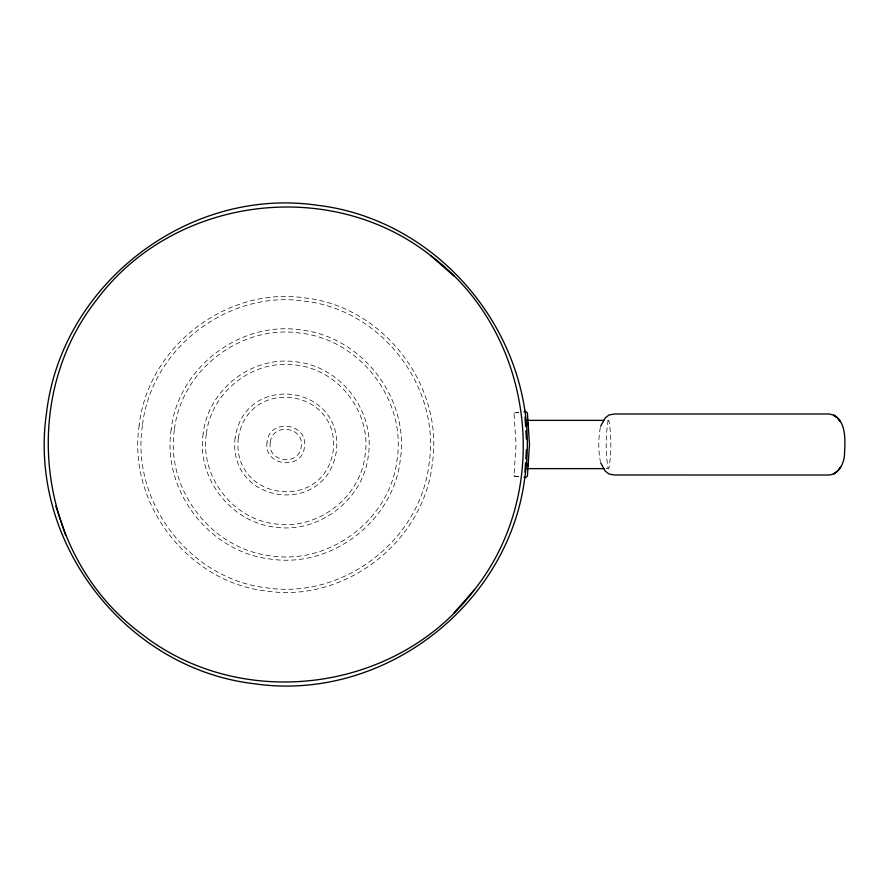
<?xml version="1.0" encoding="UTF-8"?>
<svg xmlns="http://www.w3.org/2000/svg" width="889" height="889" viewBox="0 0 889 889"><rect width="100%" height="100%" fill="white"/><g stroke="black" fill="none" stroke-linecap="round" stroke-linejoin="round"><path stroke-width="0.67" stroke-dasharray="4.45 3.33" d="M518.576 476.771L513.975 475.982L516.042 444.5L513.975 413.018L518.576 412.229M600.353 427.476C598.275 438.599 598.275 450.401 600.353 461.524M608.509 420.375L608.009 420.919C605.576 436.377 605.576 452.623 608.009 468.081L609.009 468.081C611.443 452.623 611.443 436.377 609.009 420.919L606.142 420.375M513.975 413.018L519.132 412.34M606.142 468.625L608.509 468.625M513.975 475.982L519.132 476.66M139.217 425.209C127.26 503.318 187.923 582.373 266.467 591.041C344.576 602.998 423.631 542.334 432.298 463.791C444.256 385.682 383.592 306.627 305.049 297.959C226.939 286.002 147.885 346.666 139.217 425.209M142.418 425.631C130.716 502.029 190.057 579.361 266.889 587.84C343.287 599.542 420.619 540.201 429.098 463.369C440.8 386.971 381.459 309.639 304.627 301.16C228.229 289.458 150.897 348.799 142.418 425.631M171.188 429.42C161.842 490.484 209.271 552.291 270.678 559.07C331.741 568.415 393.549 520.987 400.328 459.58C409.673 398.516 362.245 336.709 300.838 329.93C239.774 320.585 177.967 368.013 171.188 429.42M174.388 429.843C165.298 489.206 211.404 549.291 271.089 555.869C330.464 564.96 390.549 518.854 397.127 459.157C406.217 399.794 360.112 339.709 300.415 333.131C241.052 324.041 180.967 370.146 174.388 429.843M203.159 433.621C196.413 477.66 230.607 522.221 274.879 527.099C318.907 533.845 363.479 499.651 368.357 455.379C375.102 411.34 340.909 366.779 296.637 361.901C252.598 355.156 208.037 389.349 203.159 433.621M206.348 434.043C199.869 476.371 232.74 519.209 275.301 523.91C317.629 530.389 360.467 497.518 365.157 454.957C371.646 412.629 338.776 369.791 296.215 365.09C253.887 358.611 211.049 391.482 206.348 434.043M235.118 437.833C227.562 504.596 326.419 517.609 336.386 451.168C343.954 384.404 245.097 371.391 235.118 437.833M238.319 438.255C231.229 500.796 323.852 512.997 333.197 450.745C340.276 388.204 247.664 376.003 238.319 438.255M267.089 442.044C262.833 465.958 302.349 471.159 304.427 446.956C308.683 423.042 269.167 417.841 267.089 442.044M270.289 442.466C266.756 462.28 299.504 466.592 301.227 446.534C304.76 426.72 272.001 422.408 270.289 442.466"/><path stroke-width="1.33" d="M524.955 472.059L525.566 462.736M525.821 458.768L526.421 449.69M528.233 463.436L527.81 466.481M600.642 426.22L605.309 417.808L608.965 415.03L614.266 414.007L829.081 413.985C846.595 416.874 845.261 439.666 844.55 452.801C844.572 462.236 839.638 473.959 829.081 475.015L614.266 474.993L608.965 473.97L605.309 471.192L600.642 462.78M474.648 589.44C554.236 488.794 533.622 332.23 430.698 255.61C330.052 176.022 173.488 196.636 96.868 299.56C17.28 400.206 37.894 556.77 140.818 633.39C241.464 712.978 398.028 692.364 474.648 589.44L454.101 612.854M523.988 411.696L524.61 411.618M525.488 477.682L527.41 475.993L529.477 444.5L527.41 413.007L525.488 411.318M527.033 420.375L603.787 420.375M527.033 468.625L603.787 468.625M523.988 477.304L524.61 477.382M430.687 255.621L454.101 276.146M55.785 506.119L65.797 535.611M527.81 422.519L528.233 425.564M524.966 417.097L525.599 426.687M525.866 430.798L526.399 439.022M46.517 413.007C27.67 541.668 125.093 668.65 254.265 683.741C382.926 702.588 509.908 605.165 524.999 475.993C543.846 347.332 446.422 220.35 317.251 205.259C188.579 186.412 61.608 283.835 46.517 413.007M840.561 467.336L838.26 470.225L840.561 467.336M837.482 471.192L833.66 473.97L837.494 471.192M837.494 417.808L833.66 415.03L837.482 417.808M840.383 421.664L838.205 418.775L840.383 421.664"/></g></svg>
